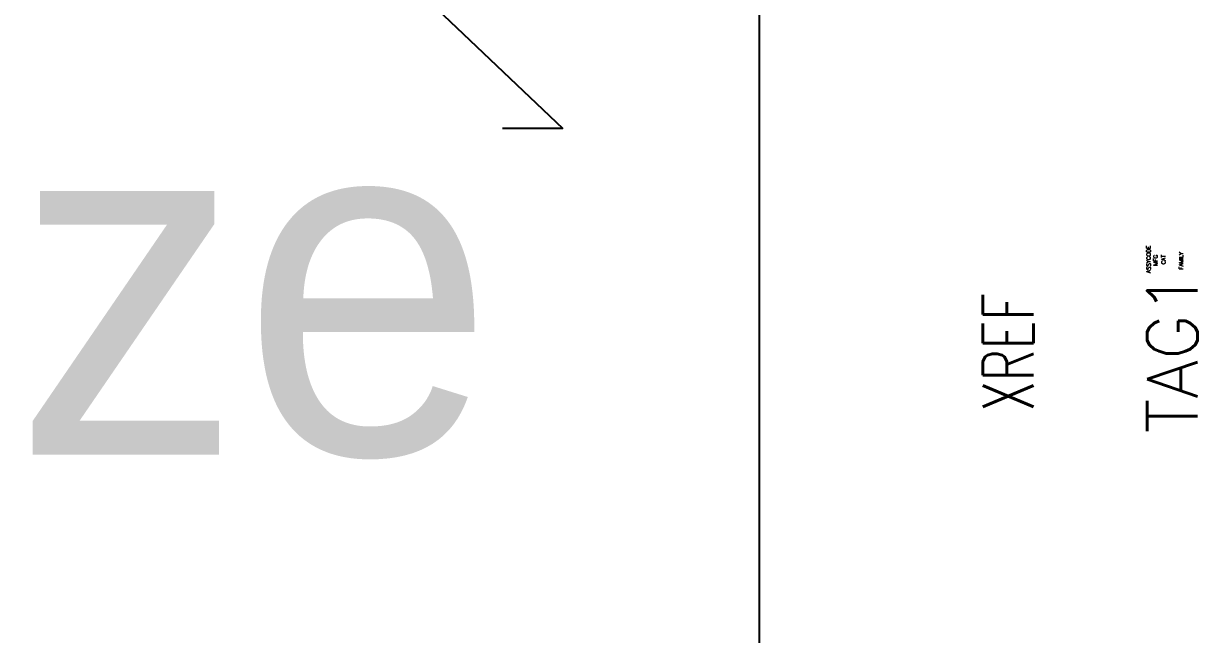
# Model space of a CAD drawing. Header units: inches. Extents: x 0 to 102, y 0 to 66.
# Drawn here: x 24.053 to 26.959, y 9.68 to 11.193 of the extents above; entities that cross this region are included whole.
import ezdxf
from ezdxf.enums import TextEntityAlignment as Align

# ---------------------------------------------------------------- set-up
doc = ezdxf.new("R2010")
doc.units = ezdxf.units.IN
doc.header["$MEASUREMENT"] = 0
doc.linetypes.add('SLD-Solid', pattern=[0])
doc.styles.add('SLDTEXTSTYLE0', font='arial.ttf', dxfattribs={"width": 0.948})
doc.styles.get("Standard").update_dxf_attribs({"font": 'arial.ttf'})
doc.styles.add('WD', font='romans.shx', dxfattribs={"height": 0.185})
doc.dimstyles.new('SLDDIMSTYLE0', dxfattribs={"dimtxt": 0.194141, "dimasz": 0.194141, "dimexe": 0, "dimexo": 0.0625, "dimgap": 0.048535, "dimtad": 0, "dimtih": 1, "dimtoh": 1, "dimdec": 4, "dimrnd": 1e-09, "dimzin": 12, "dimdsep": 46, "dimtxsty": 'SLDTEXTSTYLE0', "dimsah": 1, "dimcen": 0.09, "dimadec": 0, "dimazin": 3, "dimtfac": 1, "dimtdec": 4, "dimtofl": 0, "dimtmove": 0, "dimatfit": 3, "dimfxl": 1, "dimfrac": 2, "dimtolj": 1, "dimtzin": 12, "dimarcsym": 0})
doc.dimstyles.new('SLDDIMSTYLE2', dxfattribs={"dimtxt": 0.18, "dimasz": 0.1, "dimexe": 0, "dimexo": 0.0625, "dimgap": 0, "dimtad": 0, "dimtih": 1, "dimtoh": 1, "dimdec": 0, "dimrnd": 1e-09, "dimzin": 0, "dimdsep": 46, "dimtxsty": 'Standard', "dimsah": 1, "dimcen": 0.09, "dimadec": 0, "dimazin": 0, "dimtfac": 0.1, "dimtdec": 0, "dimtofl": 0, "dimtmove": 0, "dimatfit": 3, "dimfxl": 1, "dimfrac": 2, "dimtolj": 1, "dimtzin": 0, "dimarcsym": 0})

# ---------------------------------------------------------------- blocks, each defined once
blk = doc.blocks.new('*D25')
at = {"color": 0, "linetype": 'SLD-Solid', "lineweight": -2, "transparency": 16777216}
for p, q in [((24.8325, 12.225), (23.3961, 12.225)), ((23.3961, 11.125), (23.3961, 9.6575)), ((23.3961, 7.225), (23.3961, 8.6925)), ((25.9375, 6.125), (23.3961, 6.125))]:
    blk.add_line(p, q, dxfattribs=at)
at = {"color": 0, "linetype": 'SLD-Solid', "transparency": 16777216}
for points in [[(23.2128, 11.125), (23.5794, 11.125), (23.3961, 12.225)], [(23.2128, 7.225), (23.5794, 7.225), (23.3961, 6.125)]]:
    blk.add_solid(points, dxfattribs=at)
at = {"layer": 'Defpoints', "color": 0, "linetype": 'SLD-Solid', "transparency": 16777216}
for p in [(23.3961, 12.225), (24.895, 12.225), (26, 6.125)]:
    blk.add_point(p, dxfattribs=at)
at = {"color": 0, "linetype": 'SLD-Solid', "lineweight": 18, "transparency": 16777216, "insert": (23.3961, 9.609), "char_height": 0.85, "attachment_point": 2, "style": 'SLDTEXTSTYLE0'}
blk.add_mtext('\\A1;6.1"', dxfattribs=at)

msp = doc.modelspace()

# ---------------------------------------------------------------- linework, layer by layer
at = {"color": 7, "linetype": 'SLD-Solid', "lineweight": 25}
msp.add_line((25.87503, 7.895), (25.87503, 12.615), dxfattribs=at)

# ---------------------------------------------------------------- texts
at = {"color": 7, "linetype": 'Continuous', "lineweight": 0, "insert": (25.2188, 10.97548), "char_height": 0.85, "attachment_point": 3, "style": 'SLDTEXTSTYLE0'}
msp.add_mtext('1 1/4 NPSM Pipe Size', dxfattribs=at)
at = {"style": 'WD', "flags": 9}
for tag, p in [('ASSYCODE', (26.84244, 10.60858)), ('MFG', (26.85981, 10.6064)), ('CAT', (26.87926, 10.60835))]:
    msp.add_attdef(tag, text='', height=0.01, rotation=90, dxfattribs=at).set_placement(p, align=Align.CENTER)
msp.add_attdef('FAMILY', (26.92343, 10.5833), '', height=0.01, rotation=90, dxfattribs=at)
at = {"style": 'WD', "width": 0.7}
msp.add_attdef('XREF', text='', height=0.125, rotation=90, dxfattribs=at).set_placement((26.55234, 10.37861), align=Align.CENTER)
at = {"style": 'WD'}
msp.add_attdef('TAG1', text='', height=0.125, rotation=90, dxfattribs=at).set_placement((26.95859, 10.37861), align=Align.CENTER)

# ---------------------------------------------------------------- dimensions: what is measured, and where the dimension line sits
at = {"color": 2, "linetype": 'SLD-Solid', "lineweight": 18}
dim = msp.add_linear_dim(base=(23.39609, 12.225), p1=(26.00003, 6.125), p2=(24.89503, 12.225), angle=90, text='<>"', dimstyle='SLDDIMSTYLE0', override={"dimtxt": 0.85, "dimasz": 1.1}, dxfattribs=at)
dim.commit()
dim.dimension.update_dxf_attribs({"geometry": '*D25', "text_midpoint": (23.39609, 9.175), "dimtype": 160})

# ---------------------------------------------------------------- leaders
at = {"color": 7, "linetype": 'Continuous', "lineweight": 0}
msp.add_leader([(24.89703, 11.39945), (25.38832, 10.93273), (25.23832, 10.93273)], dimstyle='SLDDIMSTYLE2', dxfattribs=at)

doc.saveas('drawing.dxf')
